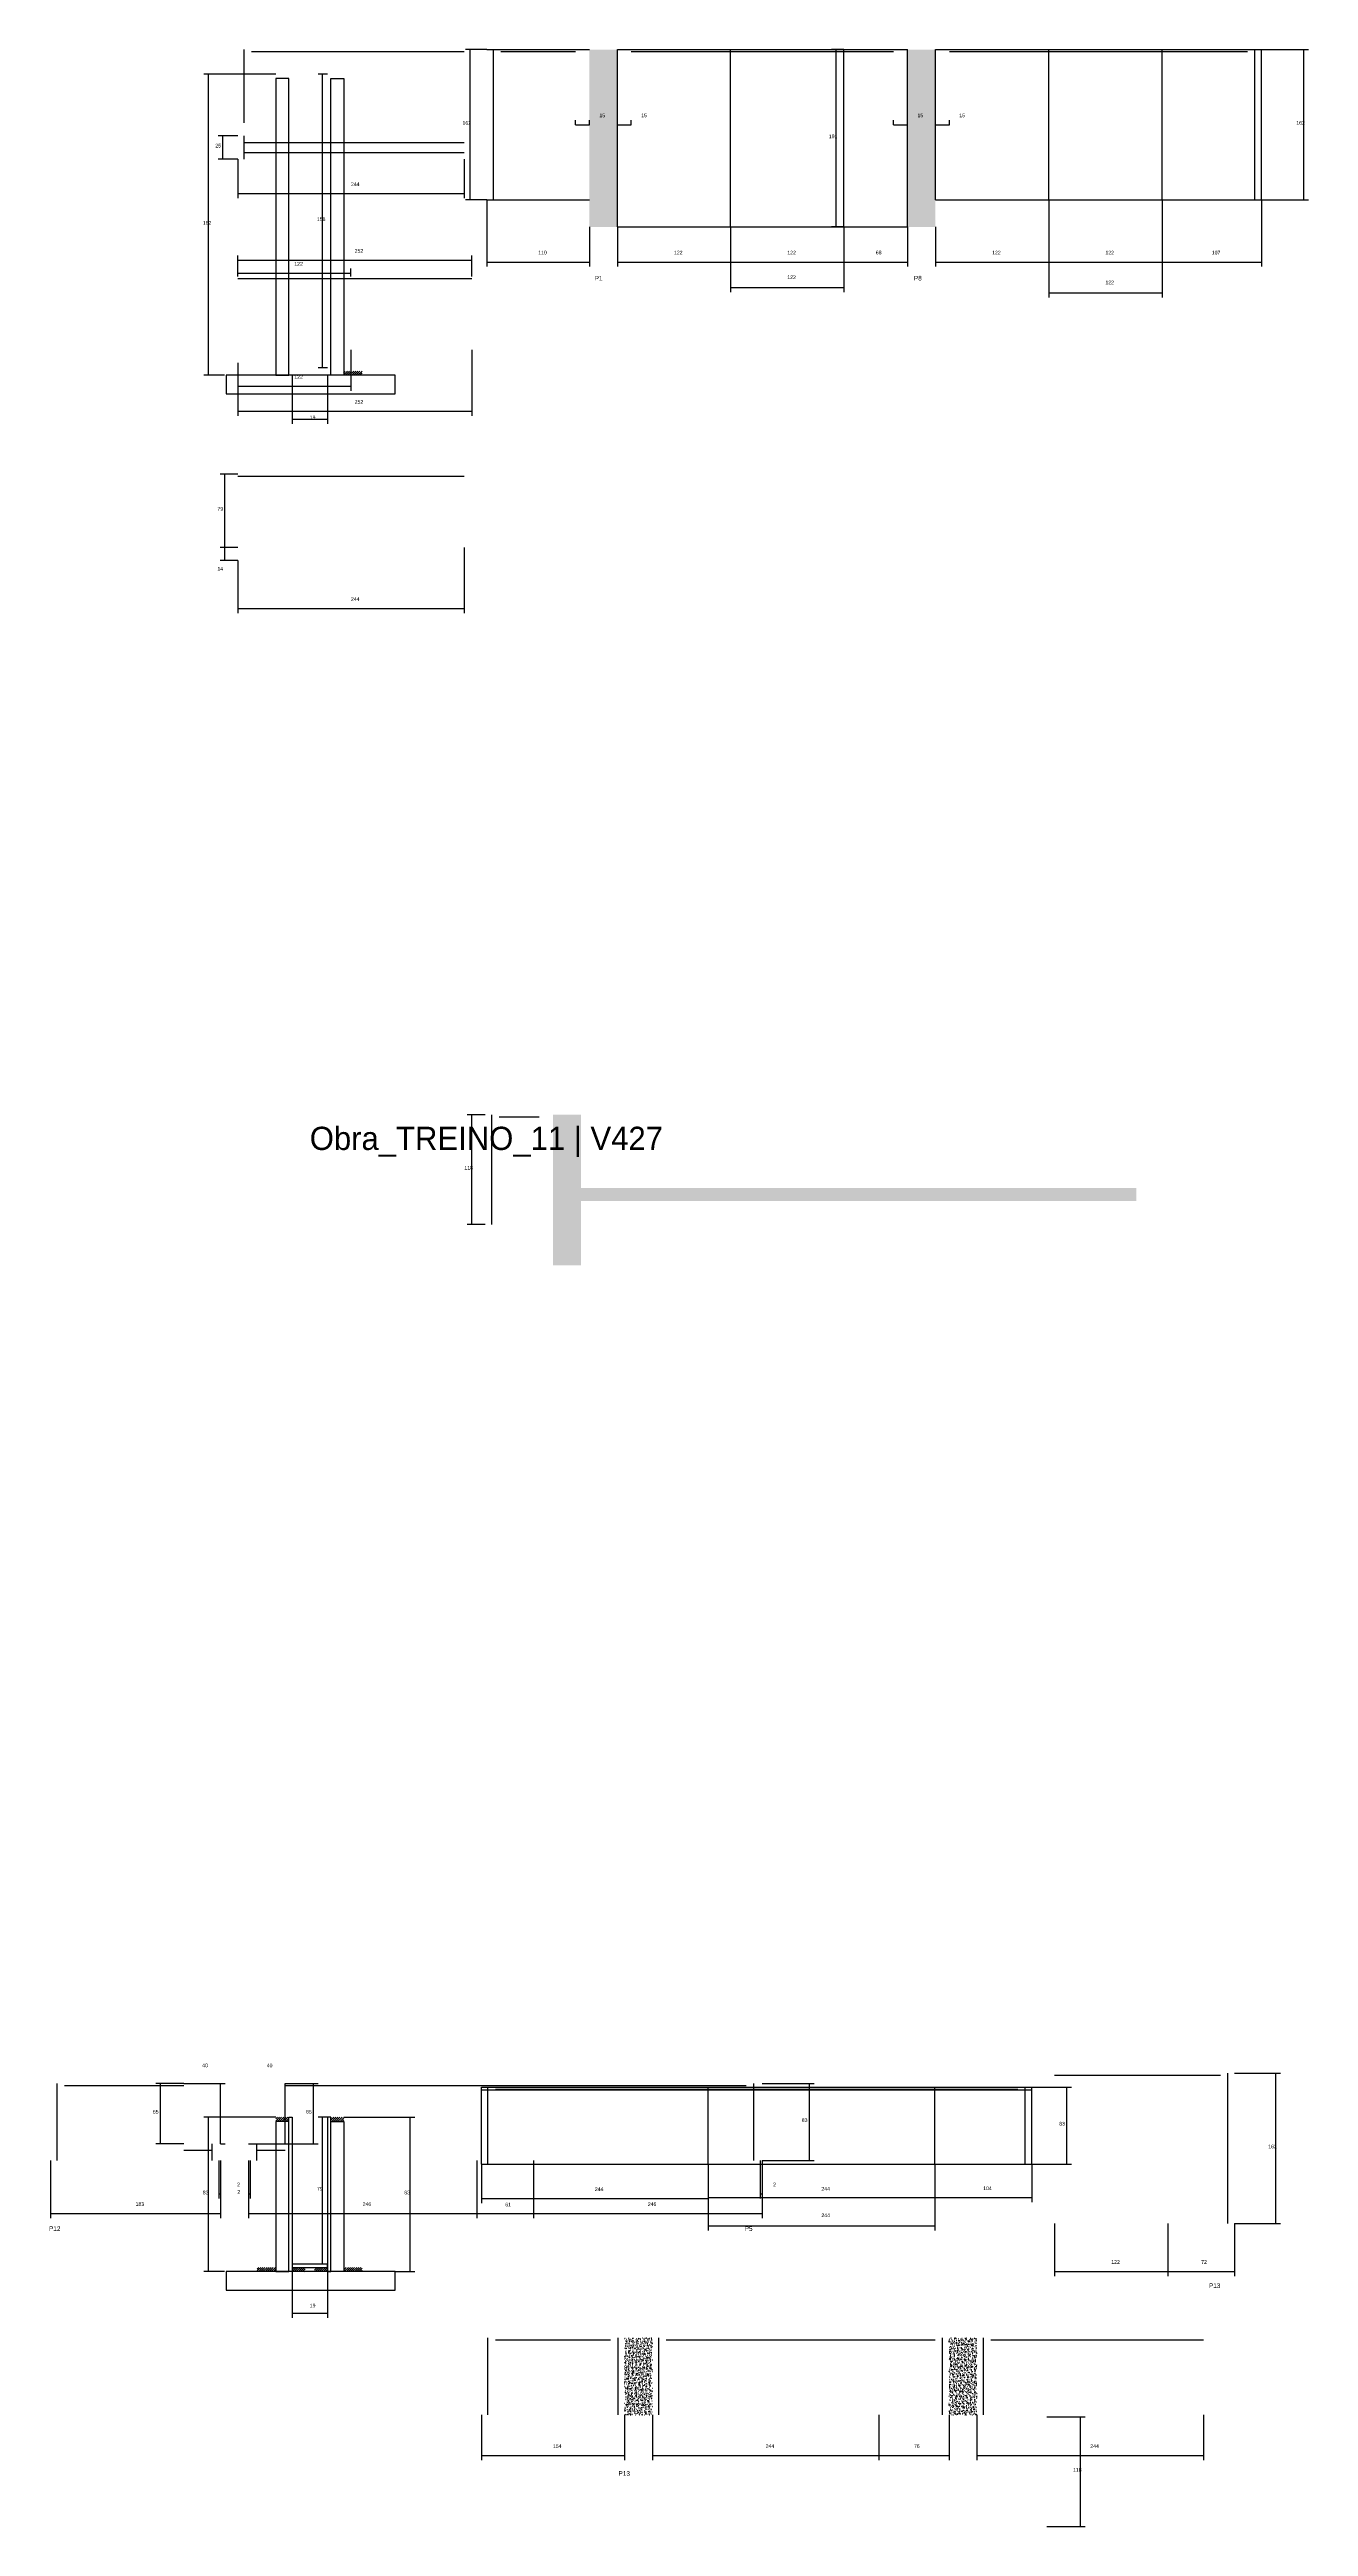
# Model space of a CAD drawing. Header units: metres. Extents: x -2848 to 22762, y -49062 to 1016.
# Drawn here: x 14120 to 15475, y -48892 to -46225 of the extents above; entities that cross this region are included whole.
import ezdxf

# ---------------------------------------------------------------- set-up
doc = ezdxf.new("R2010")
doc.units = ezdxf.units.M
for name, color, linetype in [('COTA', 4, 'Continuous'), ('LABEL_ID', 3, 'Continuous'), ('Madeira', 126, 'Continuous'), ('NOMENCLATURA', 7, 'Continuous'), ('Painéis', 200, 'Continuous'), ('SARR_2.2x10', 40, 'Continuous'), ('SARR_2.2x7', 40, 'Continuous'), ('SARR_3.5x7', 81, 'Continuous')]:
    doc.layers.add(name, color=color, linetype=linetype)

msp = doc.modelspace()

# ---------------------------------------------------------------- hatches: boundary and pattern name
at = {"layer": 'COTA'}
h = msp.add_hatch(dxfattribs=at)
h.set_pattern_fill('AR-CONC', scale=0.03)
h.paths.add_polyline_path([(14731.2, -46225), (14701.2, -46225), (14701.2, -46387), (14701.2, -46416), (14731.2, -46416)])
h = msp.add_hatch(dxfattribs=at)
h.set_pattern_fill('AR-CONC', scale=0.03)
h.paths.add_polyline_path([(15073.7, -46225), (15043.7, -46225), (15043.7, -46416), (15073.7, -46416), (15073.7, -46387)])
h = msp.add_hatch(dxfattribs=at)
h.set_pattern_fill('AR-CONC', scale=0.03)
h.paths.add_polyline_path([(14661.9, -47490.1), (14661.9, -47534.1), (14691.9, -47534.1), (14691.9, -47465.1), (15289.9, -47465.1), (15289.9, -47451.1), (14691.9, -47451.1), (14691.9, -47372.1), (14661.9, -47372.1)])
h = msp.add_hatch(dxfattribs=at)
h.set_pattern_fill('AR-CONC', scale=0.03)
h.paths.add_polyline_path([(14768.9, -48689.2), (14738.9, -48689.2), (14738.9, -48772.2), (14768.9, -48772.2)])
h = msp.add_hatch(dxfattribs=at)
h.set_pattern_fill('AR-CONC', scale=0.03)
h.paths.add_polyline_path([(15118.4, -48689.2), (15088.4, -48689.2), (15088.4, -48772.2), (15118.4, -48772.2)])
at = {"layer": 'SARR_2.2x10'}
h = msp.add_hatch(dxfattribs=at)
h.set_pattern_fill('ANSI31', scale=0.5)
h.paths.add_polyline_path([(14436.6, -46571.3), (14436.6, -46575.7), (14456.6, -46575.7), (14456.6, -46571.3)])
h = msp.add_hatch(dxfattribs=at)
h.set_pattern_fill('ANSI31', scale=0.5)
h.paths.add_polyline_path([(14343.4, -48613.3), (14343.4, -48617.7), (14363.4, -48617.7), (14363.4, -48613.3)])
h = msp.add_hatch(dxfattribs=at)
h.set_pattern_fill('ANSI31', scale=0.5)
h.paths.add_polyline_path([(14436.6, -48613.3), (14436.6, -48617.7), (14456.6, -48617.7), (14456.6, -48613.3)])
at = {"layer": 'SARR_2.2x7'}
h = msp.add_hatch(dxfattribs=at)
h.set_pattern_fill('ANSI31', scale=0.5)
h.paths.add_polyline_path([(14377.4, -48451.7), (14377.4, -48456.1), (14363.4, -48456.1), (14363.4, -48451.7)])
h = msp.add_hatch(dxfattribs=at)
h.set_pattern_fill('ANSI31', scale=0.5)
h.paths.add_polyline_path([(14422.6, -48451.7), (14422.6, -48456.1), (14436.6, -48456.1), (14436.6, -48451.7)])
h = msp.add_hatch(dxfattribs=at)
h.set_pattern_fill('ANSI31', scale=0.5)
h.paths.add_polyline_path([(14395, -48617.7), (14395, -48613.3), (14395, -48613.3), (14381, -48613.3), (14381, -48613.3), (14381, -48617.7), (14381, -48617.7), (14395, -48617.7)])
h = msp.add_hatch(dxfattribs=at)
h.set_pattern_fill('ANSI31', scale=0.5)
h.paths.add_polyline_path([(14405, -48617.7), (14405, -48613.3), (14405, -48613.3), (14419, -48613.3), (14419, -48613.3), (14419, -48617.7), (14419, -48617.7), (14405, -48617.7)])

# ---------------------------------------------------------------- linework, layer by layer
at = {"layer": 'COTA'}
for p, q in [((14590.7, -46225), (14567.6, -46225)), ((14572.6, -46387), (14572.6, -46225)), ((14975.2, -46225), (14961.9, -46225)), ((14966.9, -46416), (14966.9, -46225)), ((15424.7, -46225), (15475.3, -46225)), ((15470.3, -46387), (15470.3, -46225)), ((14363.4, -46251.7), (14286, -46251.7)), ((14291, -46575.7), (14291, -46251.7)), ((14419, -46251.7), (14408.9, -46251.7)), ((14413.9, -46567.7), (14413.9, -46251.7)), ((14686.2, -46306), (14686.2, -46301)), ((14701.2, -46306), (14701.2, -46301)), ((14731.2, -46306), (14731.2, -46301)), ((14746.2, -46306), (14746.2, -46301)), ((15028.7, -46306), (15028.7, -46301)), ((15043.7, -46306), (15043.7, -46301)), ((15073.7, -46306), (15073.7, -46301)), ((15088.7, -46306), (15088.7, -46301)), ((14322.4, -46318), (14301.4, -46318)), ((14306.4, -46343), (14306.4, -46318)), ((14686.2, -46306), (14701.2, -46306)), ((14731.2, -46306), (14746.2, -46306)), ((15028.7, -46306), (15043.7, -46306)), ((15073.7, -46306), (15088.7, -46306)), ((14322.4, -46343), (14301.4, -46343)), ((14322.4, -46343), (14322.4, -46385)), ((14566.4, -46343), (14566.4, -46385)), ((14322.4, -46380), (14566.4, -46380)), ((14590.7, -46387), (14567.6, -46387)), ((14590.7, -46387), (14590.7, -46458.8)), ((15195.7, -46387), (15195.7, -46458.8)), ((15195.7, -46387), (15195.7, -46458.8)), ((15195.7, -46387), (15195.7, -46492)), ((15317.7, -46387), (15317.7, -46458.8)), ((15317.7, -46387), (15317.7, -46458.8)), ((15317.7, -46387), (15317.7, -46492)), ((15424.7, -46387), (15424.7, -46458.8)), ((15424.7, -46387), (15475.3, -46387)), ((14701.2, -46416), (14701.2, -46458.8)), ((14731.2, -46416), (14731.2, -46458.8)), ((14853.2, -46416), (14853.2, -46458.8)), ((14853.2, -46416), (14853.2, -46458.8)), ((14853.2, -46416), (14853.2, -46486.4)), ((14975.2, -46416), (14961.9, -46416)), ((14975.2, -46416), (14975.2, -46458.8)), ((14975.2, -46416), (14975.2, -46458.8)), ((14975.2, -46416), (14975.2, -46486.4)), ((15043.7, -46416), (15043.7, -46458.8)), ((15073.7, -46416), (15073.7, -46458.8)), ((14322.4, -46469.4), (14322.4, -46446.9)), ((14322.4, -46451.9), (14574.4, -46451.9)), ((14322.4, -46469.4), (14322.4, -46460.8)), ((14444.4, -46469.4), (14444.4, -46460.8)), ((14574.4, -46469.4), (14574.4, -46446.9)), ((14590.7, -46453.8), (14701.2, -46453.8)), ((14731.2, -46453.8), (14853.2, -46453.8)), ((14853.2, -46453.8), (14975.2, -46453.8)), ((14975.2, -46453.8), (15043.7, -46453.8)), ((15073.7, -46453.8), (15195.7, -46453.8)), ((15195.7, -46453.8), (15317.7, -46453.8)), ((15317.7, -46453.8), (15424.7, -46453.8)), ((14322.4, -46465.8), (14444.4, -46465.8)), ((14853.2, -46481.4), (14975.2, -46481.4)), ((15195.7, -46487), (15317.7, -46487)), ((14322.4, -46562.4), (14322.4, -46619.6)), ((14322.4, -46562.4), (14322.4, -46592.5)), ((14419, -46567.7), (14408.9, -46567.7)), ((14444.4, -46548.4), (14444.4, -46592.5)), ((14574.4, -46548.4), (14574.4, -46619.6)), ((14308.1, -46575.7), (14286, -46575.7)), ((14322.4, -46587.5), (14444.4, -46587.5)), ((14381, -46575.7), (14381, -46628.2)), ((14419, -46575.7), (14419, -46628.2)), ((14322.4, -46614.6), (14574.4, -46614.6)), ((14381, -46623.2), (14419, -46623.2)), ((14322.4, -46682.1), (14303.7, -46682.1)), ((14308.7, -46761.1), (14308.7, -46682.1)), ((14322.4, -46761.1), (14303.7, -46761.1)), ((14322.4, -46761.1), (14303.7, -46761.1)), ((14322.4, -46775.1), (14303.7, -46775.1)), ((14308.7, -46775.1), (14308.7, -46761.1)), ((14322.4, -46775.1), (14322.4, -46831.9)), ((14566.4, -46761.1), (14566.4, -46831.9)), ((14322.4, -46826.9), (14566.4, -46826.9)), ((14588.9, -47372.1), (14569.6, -47372.1)), ((14574.6, -47490.1), (14574.6, -47372.1)), ((14588.9, -47490.1), (14569.6, -47490.1)), ((15395.5, -48404.1), (15445.1, -48404.1)), ((15440.1, -48566.1), (15440.1, -48404.1)), ((14264.5, -48415.2), (14234.2, -48415.2)), ((14239.2, -48480.2), (14239.2, -48415.2)), ((14264.5, -48415.2), (14309, -48415.2)), ((14304, -48480.2), (14304, -48415.2)), ((14373.5, -48415.2), (14409.1, -48415.2)), ((14373.5, -48480.2), (14373.5, -48415.2)), ((14373.5, -48415.2), (14378.5, -48415.2)), ((14404.1, -48480.2), (14404.1, -48415.2)), ((14887, -48415.2), (14943.1, -48415.2)), ((14938.1, -48498.2), (14938.1, -48415.2)), ((15177.4, -48419.1), (15220.2, -48419.1)), ((15215.2, -48502.1), (15215.2, -48419.1)), ((14363.4, -48451.7), (14286, -48451.7)), ((14291, -48617.7), (14291, -48451.7)), ((14419, -48451.7), (14408.9, -48451.7)), ((14413.9, -48609.7), (14413.9, -48451.7)), ((14436.6, -48451.7), (14513, -48451.7)), ((14508, -48617.7), (14508, -48451.7)), ((14264.5, -48480.2), (14234.2, -48480.2)), ((14304, -48480.2), (14309, -48480.2)), ((14334, -48480.2), (14378.5, -48480.2)), ((14373.5, -48480.2), (14409.1, -48480.2)), ((14121, -48498.2), (14121, -48560.3)), ((14302, -48498.2), (14302, -48539)), ((14304, -48498.2), (14304, -48560.3)), ((14304, -48498.2), (14304, -48539)), ((14334, -48498.2), (14334, -48560.3)), ((14334, -48498.2), (14334, -48539)), ((14336, -48498.2), (14336, -48539)), ((14580, -48498.2), (14580, -48560.3)), ((14580, -48498.2), (14580, -48560.3)), ((14584.9, -48502.1), (14584.9, -48544.1)), ((14641, -48498.2), (14641, -48560.3)), ((14641, -48498.2), (14641, -48560.3)), ((14828.9, -48502.1), (14828.9, -48543.2)), ((14828.9, -48502.1), (14828.9, -48544.1)), ((14828.9, -48502.1), (14828.9, -48573.5)), ((14885, -48498.2), (14885, -48539)), ((14887, -48498.2), (14887, -48560.3)), ((14887, -48498.2), (14887, -48539)), ((14887, -48498.2), (14943.1, -48498.2)), ((15072.9, -48502.1), (15072.9, -48543.2)), ((15072.9, -48502.1), (15072.9, -48543.2)), ((15072.9, -48502.1), (15072.9, -48573.5)), ((15177.4, -48502.1), (15177.4, -48543.2)), ((15177.4, -48502.1), (15220.2, -48502.1)), ((14302, -48534), (14304, -48534)), ((14334, -48534), (14336, -48534)), ((14584.9, -48539.1), (14828.9, -48539.1)), ((14828.9, -48538.2), (15072.9, -48538.2)), ((14885, -48534), (14887, -48534)), ((15072.9, -48538.2), (15177.4, -48538.2)), ((14121, -48555.3), (14304, -48555.3)), ((14334, -48555.3), (14580, -48555.3)), ((14580, -48555.3), (14641, -48555.3)), ((14641, -48555.3), (14887, -48555.3)), ((14828.9, -48568.5), (15072.9, -48568.5)), ((15202, -48566.1), (15202, -48622.6)), ((15324, -48566.1), (15324, -48622.6)), ((15324, -48566.1), (15324, -48622.6)), ((15395.5, -48566.1), (15445.1, -48566.1)), ((15395.5, -48566.1), (15395.5, -48622.6)), ((14308.1, -48617.7), (14286, -48617.7)), ((14381, -48617.7), (14381, -48667.5)), ((14419, -48609.7), (14408.9, -48609.7)), ((14419, -48617.7), (14419, -48667.5)), ((14491.8, -48617.7), (14513, -48617.7)), ((15202, -48617.6), (15324, -48617.6)), ((15324, -48617.6), (15395.5, -48617.6)), ((14381, -48662.5), (14419, -48662.5)), ((14584.9, -48772.2), (14584.9, -48820.9)), ((14738.9, -48772.2), (14738.9, -48820.9)), ((14768.9, -48772.2), (14768.9, -48820.9)), ((15012.9, -48772.2), (15012.9, -48820.9)), ((15012.9, -48772.2), (15012.9, -48820.9)), ((15088.4, -48772.2), (15088.4, -48820.9)), ((15118.4, -48772.2), (15118.4, -48820.9)), ((15193.5, -48774.3), (15234.9, -48774.3)), ((15229.9, -48892.3), (15229.9, -48774.3)), ((15362.4, -48772.2), (15362.4, -48820.9)), ((14584.9, -48815.9), (14738.9, -48815.9)), ((14768.9, -48815.9), (15012.9, -48815.9)), ((15012.9, -48815.9), (15088.4, -48815.9)), ((15118.4, -48815.9), (15362.4, -48815.9)), ((15193.5, -48892.3), (15234.9, -48892.3))]:
    msp.add_line(p, q, dxfattribs=at)
at = {"layer": 'Madeira'}
for points in [[(14309.9, -46595.7), (14491.8, -46595.7), (14491.8, -46575.7), (14309.9, -46575.7)], [(14309.9, -48637.7), (14491.8, -48637.7), (14491.8, -48617.7), (14309.9, -48617.7)]]:
    msp.add_lwpolyline(points, close=True, dxfattribs=at)
at = {"layer": 'Painéis'}
for p, q in [((14590.7, -46225), (14701.2, -46225)), ((14731.2, -46225), (15043.7, -46225)), ((14731.2, -46416), (14731.2, -46225)), ((14853.2, -46416), (14853.2, -46225)), ((14975.2, -46416), (14975.2, -46225)), ((15043.7, -46416), (15043.7, -46225)), ((15073.7, -46225), (15424.7, -46225)), ((15073.7, -46387), (15073.7, -46225)), ((15195.7, -46387), (15195.7, -46225)), ((15317.7, -46387), (15317.7, -46225)), ((15424.7, -46387), (15424.7, -46225)), ((14590.7, -46387), (14701.2, -46387)), ((15073.7, -46387), (15424.7, -46387)), ((14731.2, -46416), (15043.7, -46416)), ((14584.9, -48419.1), (15177.4, -48419.1)), ((14584.9, -48502.1), (14584.9, -48419.1)), ((14584.9, -48422.1), (14828.9, -48422.1)), ((14584.9, -48502.1), (14584.9, -48422.1)), ((14828.9, -48502.1), (14828.9, -48419.1)), ((14828.9, -48502.1), (14828.9, -48422.1)), ((14828.9, -48422.1), (15072.9, -48422.1)), ((14828.9, -48502.1), (14828.9, -48422.1)), ((15072.9, -48502.1), (15072.9, -48419.1)), ((15072.9, -48502.1), (15072.9, -48422.1)), ((15072.9, -48422.1), (15177.4, -48422.1)), ((15072.9, -48502.1), (15072.9, -48422.1)), ((15177.4, -48502.1), (15177.4, -48419.1)), ((15177.4, -48502.1), (15177.4, -48422.1)), ((14584.9, -48502.1), (15177.4, -48502.1)), ((14584.9, -48502.1), (14828.9, -48502.1)), ((14828.9, -48502.1), (15072.9, -48502.1)), ((15072.9, -48502.1), (15177.4, -48502.1))]:
    msp.add_line(p, q, dxfattribs=at)
for points in [[(14377.4, -48617.7), (14377.4, -48451.7), (14381, -48451.7), (14381, -48617.7)], [(14422.6, -48617.7), (14422.6, -48451.7), (14419, -48451.7), (14419, -48617.7)], [(14419, -48609.7), (14381, -48609.7), (14381, -48613.3), (14419, -48613.3)]]:
    msp.add_lwpolyline(points, close=True, dxfattribs=at)
at = {"layer": 'SARR_2.2x7'}
for p, q in [((14329.4, -46304), (14329.4, -46225)), ((14337.4, -46227.2), (14566.4, -46227.2)), ((14597.7, -46387), (14597.7, -46225)), ((14605.7, -46227.2), (14686.2, -46227.2)), ((14746.2, -46227.2), (14853.2, -46227.2)), ((14853.2, -46227.2), (14975.2, -46227.2)), ((14975.2, -46227.2), (15028.7, -46227.2)), ((15088.7, -46227.2), (15195.7, -46227.2)), ((15195.7, -46227.2), (15317.7, -46227.2)), ((15317.7, -46227.2), (15409.7, -46227.2)), ((15417.7, -46387), (15417.7, -46225)), ((14329.4, -46343), (14329.4, -46318)), ((14329.4, -46325), (14566.4, -46325)), ((14329.4, -46336), (14566.4, -46336)), ((14322.4, -46471.6), (14574.4, -46471.6)), ((14322.4, -46684.3), (14566.4, -46684.3)), ((14595.9, -47490.1), (14595.9, -47372.1)), ((14603.9, -47374.3), (14646.9, -47374.3)), ((15202, -48406.3), (15324, -48406.3)), ((15324, -48406.3), (15380.5, -48406.3)), ((15388.5, -48566.1), (15388.5, -48404.1)), ((14128, -48498.2), (14128, -48415.2)), ((14136, -48417.4), (14264.5, -48417.4)), ((14373.5, -48417.4), (14580, -48417.4)), ((14580, -48417.4), (14641, -48417.4)), ((14591.9, -48502.1), (14591.9, -48419.1)), ((14599.9, -48421.3), (14828.9, -48421.3)), ((14641, -48417.4), (14870, -48417.4)), ((14828.9, -48421.3), (15072.9, -48421.3)), ((14878, -48498.2), (14878, -48415.2)), ((15072.9, -48421.3), (15162.4, -48421.3)), ((15170.4, -48502.1), (15170.4, -48419.1)), ((14264.5, -48487.2), (14295, -48487.2)), ((14295, -48498.2), (14295, -48480.2)), ((14343, -48498.2), (14343, -48480.2)), ((14343, -48487.2), (14373.5, -48487.2)), ((14591.9, -48772.2), (14591.9, -48689.2)), ((14599.9, -48691.4), (14723.9, -48691.4)), ((14731.9, -48772.2), (14731.9, -48689.2)), ((14775.9, -48772.2), (14775.9, -48689.2)), ((14783.9, -48691.4), (15012.9, -48691.4)), ((15012.9, -48691.4), (15073.4, -48691.4)), ((15081.4, -48772.2), (15081.4, -48689.2)), ((15125.4, -48772.2), (15125.4, -48689.2)), ((15133.4, -48691.4), (15362.4, -48691.4))]:
    msp.add_line(p, q, dxfattribs=at)
at = {"layer": 'SARR_3.5x7'}
for points in [[(14377.4, -46256.1), (14363.4, -46256.1), (14363.4, -46575.7), (14377.4, -46575.7)], [(14422.6, -46256.1), (14436.6, -46256.1), (14436.6, -46575.7), (14422.6, -46575.7)], [(14377.4, -48456.1), (14363.4, -48456.1), (14363.4, -48617.7), (14377.4, -48617.7)], [(14422.6, -48456.1), (14436.6, -48456.1), (14436.6, -48617.7), (14422.6, -48617.7)]]:
    msp.add_lwpolyline(points, close=True, dxfattribs=at)

# ---------------------------------------------------------------- texts
at = {"layer": 'COTA'}
for s, p in [('162', (14564.5, -46306)), ('15', (14711.9, -46297.9)), ('15', (14756.9, -46297.9)), ('15', (15054.4, -46297.9)), ('15', (15099.4, -46297.9)), ('162', (15462.2, -46306)), ('25', (14298.3, -46330.5)), ('191', (14958.9, -46320.5)), ('244', (14444.4, -46372)), ('162', (14284.9, -46413.7)), ('158', (14407.7, -46409.7)), ('122', (14383.4, -46457.7)), ('252', (14448.4, -46443.8)), ('110', (14646, -46445.7)), ('122', (14792.2, -46445.7)), ('122', (14914.2, -46445.7)), ('68', (15009.5, -46445.6)), ('122', (15134.7, -46445.7)), ('122', (15256.7, -46445.7)), ('107', (15371.2, -46445.7)), ('122', (14914.2, -46472.2)), ('122', (15256.7, -46477.8)), ('122', (14383.4, -46579.4)), ('19', (14400, -46623.2)), ('252', (14448.4, -46606.5)), ('79', (14300.6, -46721.6)), ('14', (14300.6, -46786.2)), ('244', (14444.4, -46818.8)), ('118', (14566.5, -47431.1)), ('40', (14284.2, -48397.8)), ('40', (14353.7, -48397.8)), ('65', (14231.1, -48447.7)), ('65', (14396, -48447.7)), ('83', (14929.8, -48456.7)), ('83', (15207, -48460.6)), ('162', (15432, -48485.1)), ('183', (14212.5, -48547.1)), ('83', (14284.8, -48534.7)), ('2', (14321.9, -48526)), ('2', (14322.1, -48534)), ('79', (14407.8, -48530.7)), ('246', (14457, -48547.2)), ('83', (14501.8, -48534.7)), ('61', (14610.5, -48547.7)), ('244', (14706.9, -48531.1)), ('246', (14764, -48547.2)), ('2', (14899, -48526)), ('244', (14950.9, -48530.7)), ('104', (15125.1, -48530.1)), ('244', (14950.9, -48559.2)), ('122', (15263, -48609.5)), ('72', (15359.8, -48609.5)), ('19', (14400, -48656.4)), ('154', (14661.9, -48807.8)), ('244', (14890.9, -48807.8)), ('76', (15050.6, -48807.8)), ('244', (15240.4, -48807.8)), ('118', (15221.8, -48833.3))]:
    msp.add_text(s, height=4, dxfattribs=at).set_placement(p)
at = {"layer": 'LABEL_ID'}
msp.add_text('Obra_TREINO_11 | V427', height=25, dxfattribs=at).set_placement((14400, -47410))
at = {"layer": 'NOMENCLATURA'}
for s, p in [('P1', (14706.8, -46473.7)), ('P8', (15050.5, -46473.7)), ('P12', (14119.3, -48574.1)), ('P5', (14868.3, -48574.1)), ('P13', (15368.2, -48635.5)), ('P13', (14732.5, -48837.7))]:
    msp.add_text(s, height=5, dxfattribs=at).set_placement(p)

doc.saveas('drawing.dxf')
